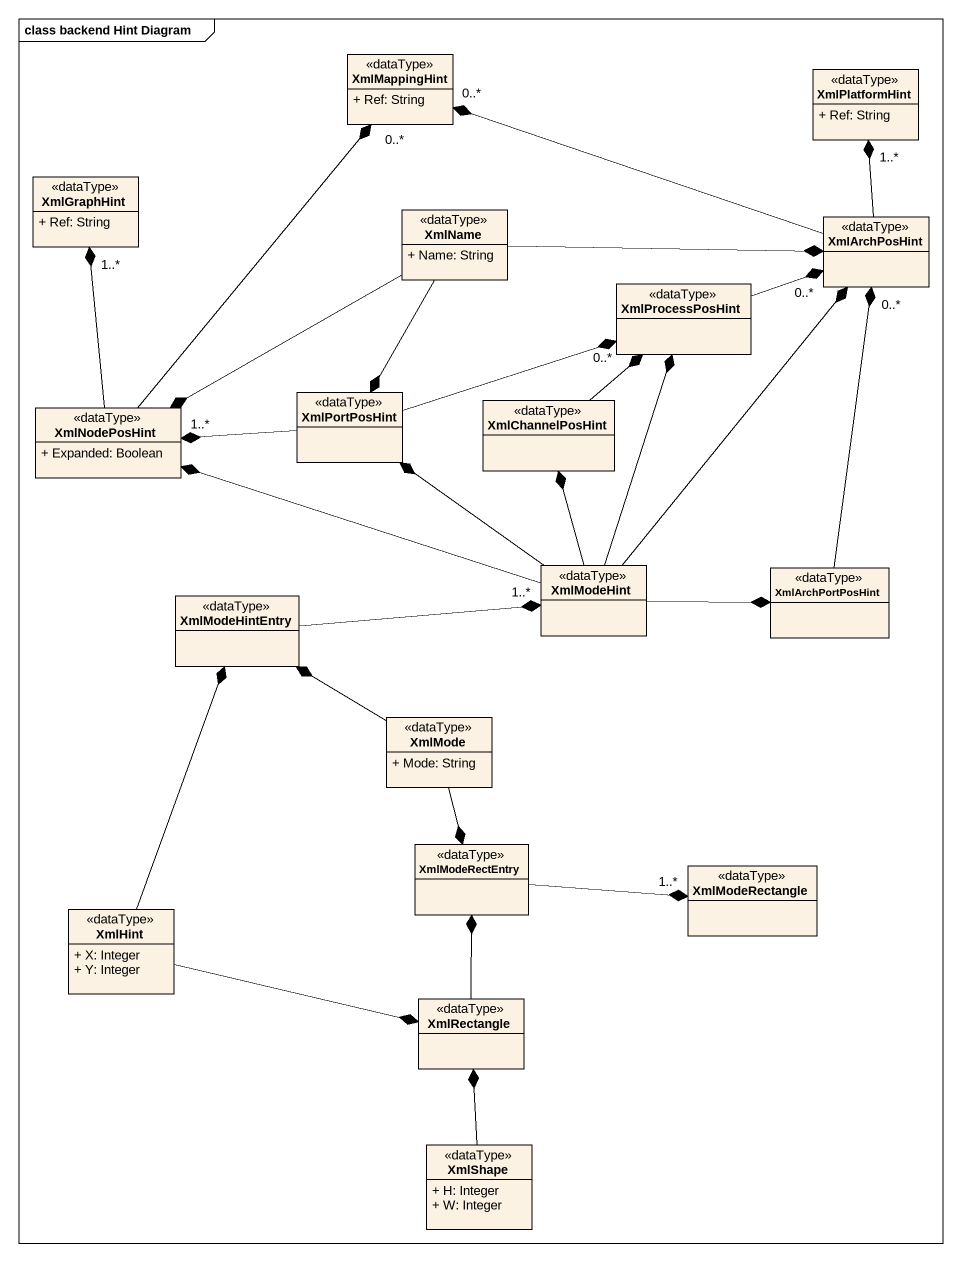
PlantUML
@startuml
mainframe class backend Hint Diagram
hide circle
hide empty members
skinparam classAttributeIconSize 0
class XmlMappingHint <<dataType>> {
  + Ref: String
}
class XmlPlatformHint <<dataType>> {
  + Ref: String
}
class XmlGraphHint <<dataType>> {
  + Ref: String
}
class XmlName <<dataType>> {
  + Name: String
}
class XmlArchPosHint <<dataType>>
class XmlProcessPosHint <<dataType>>
class XmlPortPosHint <<dataType>>
class XmlChannelPosHint <<dataType>>
class XmlNodePosHint <<dataType>> {
  + Expanded: Boolean
}
class XmlModeHintEntry <<dataType>>
class XmlModeHint <<dataType>>
class XmlArchPortPosHint <<dataType>>
class XmlMode <<dataType>> {
  + Mode: String
}
class XmlModeRectEntry <<dataType>>
class XmlModeRectangle <<dataType>>
class XmlHint <<dataType>> {
  + X: Integer
  + Y: Integer
}
class XmlRectangle <<dataType>>
class XmlShape <<dataType>> {
  + H: Integer
  + W: Integer
}
XmlName -right-* XmlArchPosHint
XmlName --* XmlPortPosHint
XmlName -left-* XmlNodePosHint
XmlArchPosHint -left-* "0..*" XmlMappingHint
XmlArchPosHint -up-* "1..*" XmlPlatformHint
XmlProcessPosHint -right-* "0..*" XmlArchPosHint
XmlPortPosHint -right-* XmlProcessPosHint
XmlPortPosHint -left-* "1..*" XmlNodePosHint
XmlChannelPosHint -up-* "0..*" XmlProcessPosHint
XmlNodePosHint -up-* "0..*" XmlMappingHint
XmlNodePosHint -up-* "1..*" XmlGraphHint
XmlModeHintEntry -right-* "1..*" XmlModeHint
XmlModeHint -up-* XmlArchPosHint
XmlModeHint -up-* XmlProcessPosHint
XmlModeHint -up-* XmlPortPosHint
XmlModeHint -up-* XmlChannelPosHint
XmlModeHint -left-* XmlNodePosHint
XmlModeHint -right-* XmlArchPortPosHint
XmlArchPortPosHint -up-* "0..*" XmlArchPosHint
XmlMode -up-* XmlModeHintEntry
XmlMode --* XmlModeRectEntry
XmlModeRectEntry -right-* "1..*" XmlModeRectangle
XmlHint -up-* XmlModeHintEntry
XmlHint -right-* XmlRectangle
XmlRectangle -up-* XmlModeRectEntry
XmlShape -up-* XmlRectangle
@enduml
